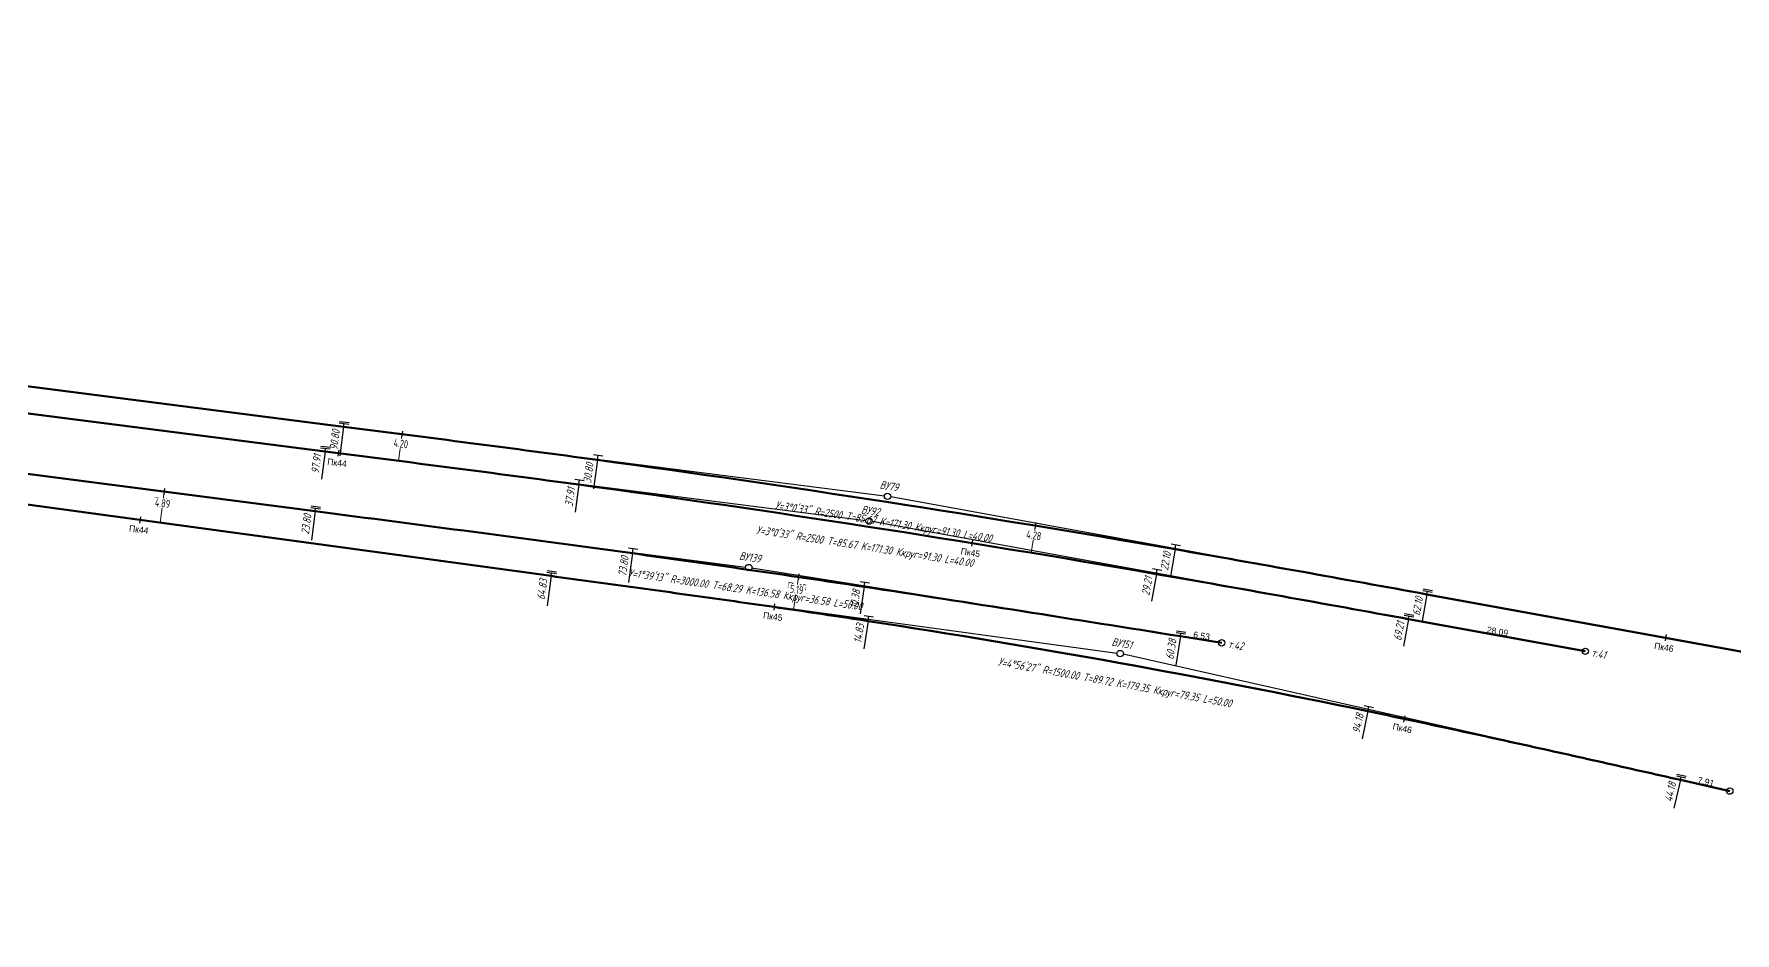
# Model space of a CAD drawing. Extents: x 10590 to 14299, y 7312 to 9553.
# Drawn here: x 13522.6 to 13788.3, y 7499.6 to 7640 of the extents above; entities that cross this region are included whole.
import ezdxf
from ezdxf.enums import TextEntityAlignment as Align

# ---------------------------------------------------------------- set-up
doc = ezdxf.new("R2010")
doc.units = 0
for name, color, linetype in [('Вершины', 7, 'Continuous'), ('Междупутья в плане', 7, 'Continuous'), ('Ось трассы', 7, 'Continuous'), ('Параметры кривых', 7, 'Continuous'), ('Пикетаж', 7, 'Continuous'), ('Прямые вставки', 7, 'Continuous')]:
    doc.layers.add(name, color=color, linetype=linetype)
doc.styles.get("Standard").update_dxf_attribs({"font": 'SPDS.shx', "oblique": 15, "height": 2})
doc.styles.add('Междупутья', font='simplex.shx', dxfattribs={"width": 0.7, "height": 2.5})
doc.styles.add('Параметры кривых', font='SPDS.shx', dxfattribs={"oblique": 15, "height": 2.5})
doc.styles.add('Пикетаж', font='pragmai.shx', dxfattribs={"height": 2})

msp = doc.modelspace()

# ---------------------------------------------------------------- linework, layer by layer
at = {"color": 1, "linetype": 'ByBlock', "lineweight": -2}
for p, q in [((13570.27, 7579.25), (13571.76, 7579.06)), ((13570.3, 7579.49), (13571.79, 7579.3)), ((13570.95, 7578.66), (13571.01, 7579.15)), ((13567.36, 7575.38), (13568.85, 7575.19)), ((13567.39, 7575.63), (13568.88, 7575.44)), ((13568.04, 7574.79), (13568.1, 7575.29)), ((13609.97, 7574.32), (13611.46, 7574.12)), ((13610.61, 7573.47), (13610.72, 7574.22)), ((13607.06, 7570.46), (13608.55, 7570.25)), ((13607.7, 7569.61), (13607.81, 7570.35)), ((13565.83, 7566.04), (13567.32, 7565.85)), ((13565.87, 7566.29), (13567.35, 7566.1)), ((13566.51, 7565.45), (13566.58, 7565.95)), ((13615.44, 7559.72), (13616.92, 7559.52)), ((13616.08, 7558.88), (13616.18, 7559.62)), ((13700.23, 7560.38), (13701.7, 7560.12)), ((13700.84, 7559.51), (13700.97, 7560.25)), ((13602.7, 7555.93), (13604.19, 7555.73)), ((13602.74, 7556.18), (13604.22, 7555.98)), ((13603.38, 7555.34), (13603.45, 7555.83)), ((13697.32, 7556.52), (13698.8, 7556.26)), ((13697.93, 7555.65), (13698.06, 7556.39)), ((13651.65, 7554.5), (13653.13, 7554.28)), ((13652.28, 7553.65), (13652.39, 7554.39)), ((13739.56, 7553.09), (13741.04, 7552.83)), ((13739.61, 7553.34), (13741.08, 7553.07)), ((13740.21, 7552.47), (13740.3, 7552.96)), ((13652.25, 7549.16), (13653.74, 7548.94)), ((13652.88, 7548.31), (13653, 7549.05)), ((13736.65, 7549.23), (13738.13, 7548.96)), ((13736.7, 7549.48), (13738.17, 7549.21)), ((13737.3, 7548.61), (13737.39, 7549.1)), ((13701.02, 7546.53), (13702.5, 7546.3)), ((13701.06, 7546.78), (13702.54, 7546.55)), ((13701.68, 7545.92), (13701.76, 7546.42)), ((13730.38, 7535.1), (13731.85, 7534.8)), ((13730.96, 7534.22), (13731.11, 7534.95)), ((13779.17, 7524.15), (13780.64, 7523.82)), ((13779.23, 7524.39), (13780.69, 7524.06)), ((13779.8, 7523.49), (13779.91, 7523.98))]:
    msp.add_line(p, q, dxfattribs=at)
at = {"color": 1}
for p, q in [((13580.14, 7577.98), (13580.01, 7576.99)), ((13570.18, 7575.02), (13570.05, 7574.03)), ((13542.97, 7569.01), (13542.84, 7568.02)), ((13539.21, 7564.59), (13539.08, 7563.59)), ((13679.12, 7563.69), (13678.96, 7562.7)), ((13669.2, 7560.97), (13669.04, 7559.98)), ((13642.09, 7555.67), (13641.94, 7554.68)), ((13638.29, 7550.98), (13638.15, 7550)), ((13777.59, 7546.18), (13777.41, 7545.2)), ((13736.76, 7533.51), (13736.56, 7532.53))]:
    msp.add_line(p, q, dxfattribs=at)
at = {"layer": 'Вершины', "color": 1}
for p, q in [((13570.95, 7578.66), (13655.43, 7567.85)), ((13740.21, 7552.47), (13656.42, 7567.69)), ((13566.51, 7565.45), (13633.74, 7556.73)), ((13701.68, 7545.92), (13634.73, 7556.58)), ((13779.8, 7523.49), (13692.76, 7543.11))]:
    msp.add_line(p, q, dxfattribs=at)
for centre in [(13655.93, 7567.78), (13653.02, 7563.92), (13634.24, 7556.66), (13708.13, 7544.9), (13692.27, 7543.22), (13764.94, 7543.58), (13787.51, 7521.75)]:
    msp.add_circle(centre, 0.5, dxfattribs=at)
at = {"layer": 'Междупутья в плане', "color": 1, "lineweight": 15}
for p, q in [((13580.07, 7577.49), (13579.54, 7573.32)), ((13542.91, 7568.51), (13542.28, 7563.66)), ((13679.04, 7563.2), (13678.35, 7558.97)), ((13642.01, 7555.18), (13641.26, 7550.05))]:
    msp.add_line(p, q, dxfattribs=at)
at = {"layer": 'Ось трассы', "color": 1, "lineweight": 100, "flags": 128}
msp.add_lwpolyline([(13145.7, 7639.99), (13306.19, 7614.51, 0.000417), (13325.95, 7611.39, 0.00125), (13345.71, 7608.33, 0.00421), (13395.72, 7601.16, 0.00125), (13415.55, 7598.55, 0.000417), (13435.39, 7596), (13570.95, 7578.66, -0.0005), (13590.79, 7576.1, -0.0015), (13610.61, 7573.47, -0.00913), (13700.84, 7559.51, -0.0015), (13720.53, 7556.03, -0.0005), (13740.21, 7552.47), (14031.21, 7499.59, 0.000493)], format="xyb", dxfattribs=at)
at = {"layer": 'Параметры кривых', "color": 1}
for p, q in [((13570.95, 7578.66), (13570.37, 7574.13)), ((13568.04, 7574.79), (13567.49, 7570.48)), ((13610.61, 7573.47), (13610, 7568.95)), ((13607.7, 7569.61), (13607.12, 7565.31)), ((13566.51, 7565.45), (13565.93, 7560.93)), ((13616.08, 7558.88), (13615.45, 7554.33)), ((13700.84, 7559.51), (13700.11, 7555.3)), ((13603.38, 7555.34), (13602.75, 7550.69)), ((13697.93, 7555.65), (13697.19, 7551.4)), ((13652.28, 7553.65), (13651.64, 7549.41)), ((13740.21, 7552.47), (13739.45, 7548.26)), ((13652.88, 7548.31), (13652.21, 7543.95)), ((13737.3, 7548.61), (13736.53, 7544.36)), ((13701.68, 7545.92), (13700.96, 7541.42)), ((13730.96, 7534.22), (13730.06, 7529.9)), ((13779.8, 7523.49), (13778.8, 7519.07))]:
    msp.add_line(p, q, dxfattribs=at)

# ---------------------------------------------------------------- texts
at = {"layer": 'Вершины', "color": 1, "oblique": 15}
for s, rotation, p in [('ВУ79', 351.1825, (13656.08, 7568.77)), ('ВУ92', 351.1825, (13653.17, 7564.91)), ('ВУ139', 351.7327, (13634.38, 7557.65)), ('ВУ151', 349.7566, (13692.45, 7544.2))]:
    msp.add_text(s, height=1.25, rotation=rotation, dxfattribs=at).set_placement(p, align=Align.CENTER)
for s, rotation, p in [('т.42', 350.9521, (13709.12, 7544.74)), ('т.41', 349.7004, (13765.93, 7543.4))]:
    msp.add_text(s, height=1.25, rotation=rotation, dxfattribs=at).set_placement(p, align=Align.MIDDLE_LEFT)
at = {"layer": 'Параметры кривых', "color": 1, "style": 'Параметры кривых', "oblique": 15}
for s, rotation, p in [('90.80', 82.7096, (13570.38, 7578.1)), ('97.91', 82.7096, (13567.47, 7574.24)), ('30.80', 82.2512, (13610.03, 7572.92)), ('37.91', 82.2512, (13607.12, 7569.06)), ('23.80', 82.6056, (13565.94, 7564.9)), ('73.80', 82.1281, (13615.5, 7558.33)), ('22.10', 80.1587, (13700.24, 7558.98)), ('29.21', 80.1587, (13697.33, 7555.12)), ('64.83', 82.2389, (13602.8, 7554.78)), ('10.38', 81.4295, (13651.69, 7553.1)), ('62.10', 79.7004, (13739.61, 7551.94)), ('14.83', 81.2839, (13652.29, 7547.77)), ('69.21', 79.7004, (13736.7, 7548.08)), ('60.38', 80.9521, (13701.09, 7545.38)), ('94.18', 78.253, (13730.34, 7533.71)), ('44.18', 77.2981, (13779.17, 7522.99))]:
    msp.add_text(s, height=1.25, rotation=rotation, dxfattribs=at).set_placement(p, align=Align.RIGHT)
for s, rotation, p in [('У=3°0\'33" R=2500 T=85.67 K=171.30 Ккруг=91.30 L=40.00', 351.205, (13655.41, 7564.44)), ('У=3°0\'33" R=2500 T=85.67 K=171.30 Ккруг=91.30 L=40.00', 351.205, (13652.5, 7560.57)), ('У=1°39\'13" R=3000.00 T=68.29 K=136.58 Ккруг=36.58 L=50.00', 351.7788, (13633.83, 7553.84)), ('У=4°56\'27" R=1500.00 T=89.72 K=179.35 Ккруг=79.35 L=50.00', 349.7685, (13691.57, 7539.32))]:
    msp.add_text(s, height=1.25, rotation=rotation, dxfattribs=at).set_placement(p, align=Align.TOP_CENTER)
at = {"layer": 'Пикетаж', "color": 1, "style": 'Пикетаж'}
for s, rotation, p in [('Пк44', 352.6854, (13579.82, 7575.5)), ('Пк44', 352.7083, (13569.86, 7572.54)), ('Пк44', 352.6056, (13542.65, 7566.53)), ('Пк44', 352.2388, (13538.88, 7562.11)), ('Пк45', 350.6654, (13678.72, 7561.22)), ('Пк45', 350.8282, (13668.8, 7558.5)), ('Пк45', 351.6278, (13641.72, 7553.2)), ('Пк45', 351.7663, (13637.93, 7548.51)), ('Пк46', 349.7004, (13777.14, 7543.72)), ('Пк46', 348.0435, (13736.25, 7531.06))]:
    msp.add_text(s, height=1, rotation=rotation, dxfattribs=at).set_placement(p, align=Align.CENTER)
at = {"layer": 'Прямые вставки', "color": 1, "style": 'Пикетаж'}
for s, rotation, p in [('28.09', 349.7004, (13751.14, 7546.19)), ('6.53', 350.9521, (13704.92, 7545.51)), ('7.91', 347.2981, (13783.68, 7522.72))]:
    msp.add_text(s, height=1, rotation=rotation, dxfattribs=at).set_placement(p, align=Align.CENTER)

# ---------------------------------------------------------------- next in the draw order: wipeouts: each hides what was drawn before it
at = {"color": 1}
for points in [[(13578.34, 7575.46), (13578.53, 7576.95), (13581.43, 7576.58), (13581.24, 7575.09)], [(13677.23, 7561.2), (13677.48, 7562.68), (13680.36, 7562.2), (13680.11, 7560.72)]]:
    msp.add_wipeout(points, dxfattribs=at)

# ---------------------------------------------------------------- next in the draw order: linework, layer by layer
at = {"layer": 'Вершины', "color": 1}
for p, q in [((13568.04, 7574.79), (13652.52, 7563.99)), ((13737.3, 7548.61), (13653.51, 7563.83))]:
    msp.add_line(p, q, dxfattribs=at)
at = {"layer": 'Ось трассы', "color": 1, "lineweight": 100, "flags": 128}
for points in [[(13143.68, 7635.71), (13294.42, 7611.78, 0.000417), (13314.17, 7608.66, 0.00125), (13333.94, 7605.6, 0.004211), (13383.95, 7598.43, 0.00125), (13403.78, 7595.82, 0.000417), (13423.62, 7593.27), (13568.04, 7574.79, -0.0005), (13587.88, 7572.24, -0.0015), (13607.7, 7569.61, -0.009131), (13697.93, 7555.65, -0.0015), (13717.62, 7552.17, -0.0005), (13737.3, 7548.61), (13764.94, 7543.58)], [(13146.32, 7627.23), (13329.94, 7598.08, 0.000521), (13354.64, 7594.18, 0.001563), (13379.35, 7590.38, 0.002923), (13414.06, 7585.38, 0.001563), (13438.84, 7582.04, 0.000521), (13463.63, 7578.8), (13566.51, 7565.45, -0.000521), (13591.3, 7562.22, -0.001563), (13616.08, 7558.88, -0.003048), (13652.28, 7553.65, -0.001563), (13676.99, 7549.84, -0.000521), (13701.68, 7545.92), (13708.13, 7544.9)]]:
    msp.add_lwpolyline(points, format="xyb", dxfattribs=at)

# ---------------------------------------------------------------- next in the draw order: texts
at = {"layer": 'Междупутья в плане', "color": 1, "style": 'Междупутья', "width": 0.7}
for s, rotation, p in [('4.20', 352.6891, (13579.81, 7575.4)), ('4.28', 350.6654, (13678.69, 7561.08))]:
    msp.add_text(s, height=1.25, rotation=rotation, dxfattribs=at).set_placement(p, align=Align.CENTER)

# ---------------------------------------------------------------- next in the draw order: wipeouts: each hides what was drawn before it
at = {"color": 1}
for points in [[(13541.15, 7566.15), (13541.35, 7567.64), (13544.2, 7567.27), (13544, 7565.78)], [(13640.28, 7552.69), (13640.5, 7554.17), (13643.18, 7553.78), (13642.96, 7552.29)]]:
    msp.add_wipeout(points, dxfattribs=at)

# ---------------------------------------------------------------- next in the draw order: linework, layer by layer
at = {"layer": 'Вершины', "color": 1}
msp.add_line((13603.38, 7555.34), (13691.78, 7543.29), dxfattribs=at)
at = {"layer": 'Ось трассы', "color": 1, "lineweight": 100, "flags": 128}
msp.add_lwpolyline([(13145.23, 7622.72), (13308.12, 7596.86, 0.000521), (13332.82, 7592.96, 0.001563), (13357.53, 7589.16, 0.001323), (13373.23, 7586.84, 0.001563), (13397.99, 7583.35, 0.000521), (13422.76, 7579.95), (13603.38, 7555.34, -0.00026), (13615.76, 7553.64, -0.000781), (13628.14, 7551.93, -0.001302), (13640.52, 7550.16, -0.001823), (13652.88, 7548.31, -0.013226), (13730.96, 7534.22, -0.001823), (13743.19, 7531.62, -0.001302), (13755.4, 7528.96, -0.000781), (13767.6, 7526.24, -0.00026), (13779.8, 7523.49), (13787.51, 7521.75)], format="xyb", dxfattribs=at)

# ---------------------------------------------------------------- next in the draw order: texts
at = {"layer": 'Междупутья в плане', "color": 1, "style": 'Междупутья', "width": 0.7}
for s, rotation, p in [('4.89', 352.6056, (13542.59, 7566.09)), ('5.19', 351.6203, (13641.64, 7552.61))]:
    msp.add_text(s, height=1.25, rotation=rotation, dxfattribs=at).set_placement(p, align=Align.CENTER)

doc.saveas('drawing.dxf')
